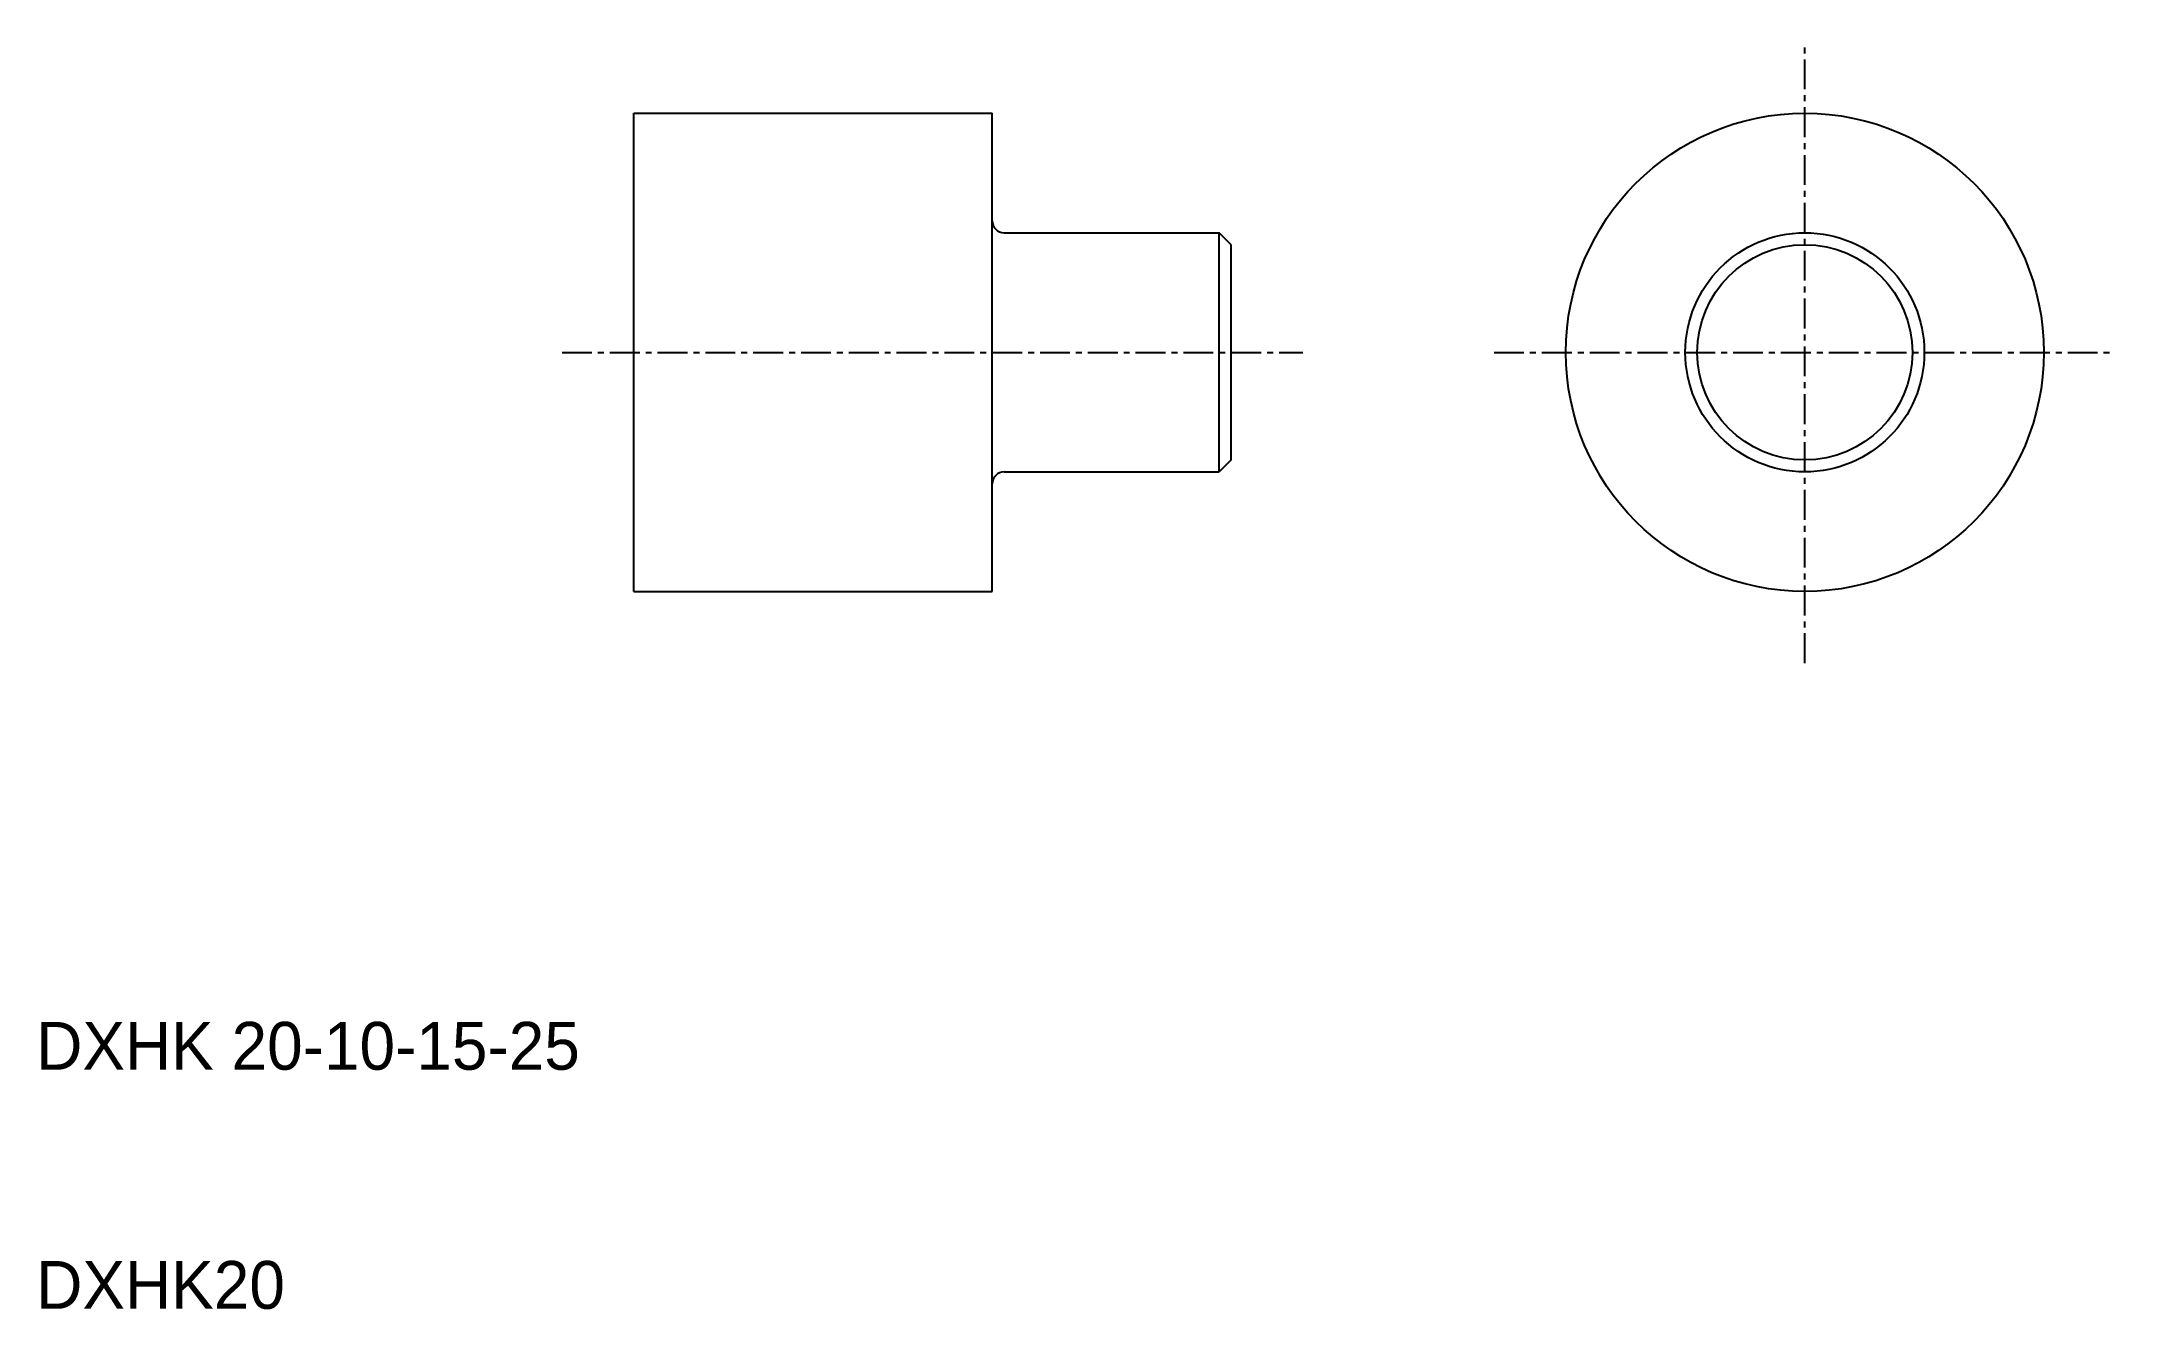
# Model space of a CAD drawing. Extents: x 10.2 to 97, y 10 to 63.
import ezdxf

# ---------------------------------------------------------------- set-up
doc = ezdxf.new("R2010")
doc.units = 0
doc.linetypes.add('CENTER', pattern=[2, 1.25, -0.25, 0.25, -0.25])
doc.layers.get('0').update_dxf_attribs({"linetype": 'CONTINUOUS'})
doc.layers.add('CENTER', color=1, linetype='CENTER')

msp = doc.modelspace()

# ---------------------------------------------------------------- linework, layer by layer
at = {"color": 7, "linetype": 'CONTINUOUS'}
for p, q in [((35, 40), (35, 60)), ((35, 60), (50, 60)), ((50, 55.5), (50, 60)), ((50, 44.5), (50, 55.5)), ((50.5, 55), (59.5, 55)), ((59.5, 45), (59.5, 55)), ((60, 54.5), (59.5, 55)), ((60, 45.5), (60, 54.5)), ((60, 45.5), (59.5, 45)), ((50, 40), (50, 44.5)), ((50.5, 45), (59.5, 45)), ((35, 40), (50, 40))]:
    msp.add_line(p, q, dxfattribs=at)
for radius in [10, 5, 4.5]:
    msp.add_circle((84, 50), radius, dxfattribs=at)
for centre, start, end in [((50.5, 55.5), 180, 270), ((50.5, 44.5), 90, 180)]:
    msp.add_arc(centre, 0.5, start, end, dxfattribs=at)
at = {"layer": 'CENTER', "color": 1, "linetype": 'CENTER'}
for p, q in [((84, 37), (84, 63)), ((32, 50), (63, 50)), ((71, 50), (97, 50))]:
    msp.add_line(p, q, dxfattribs=at)

# ---------------------------------------------------------------- texts
at = {"color": 7, "linetype": 'CONTINUOUS'}
for s, p in [('DXHK 20-10-15-25', (10, 20)), ('DXHK20', (10, 10))]:
    msp.add_text(s, height=2, dxfattribs=at).set_placement(p)

doc.saveas('drawing.dxf')
